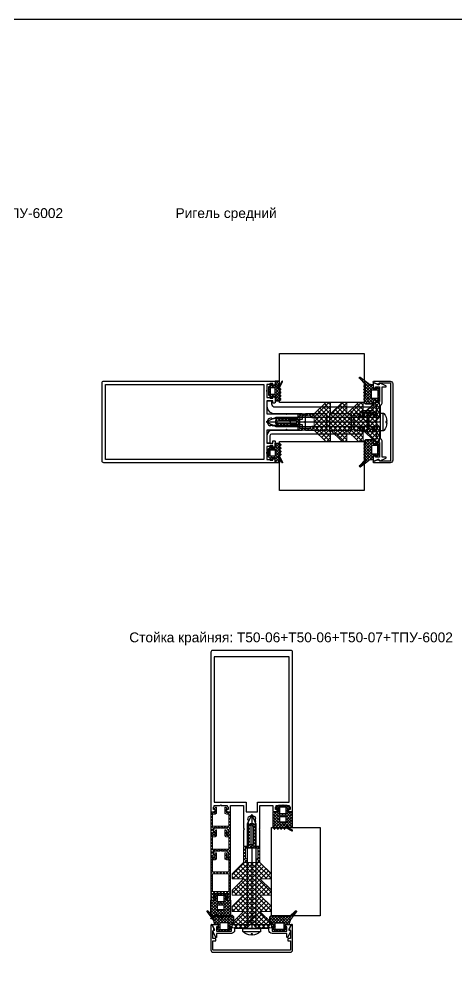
# Model space of a CAD drawing. Header units: millimetres. Extents: x 1744 to 18744, y -2272 to 2782.
# Drawn here: x 17609 to 17877, y 1986 to 2576 of the extents above; entities that cross this region are included whole.
import ezdxf

# ---------------------------------------------------------------- set-up
doc = ezdxf.new("R2010")
doc.units = ezdxf.units.MM
doc.layers.add('Steklopaket', color=5, linetype='Continuous')
doc.layers.add('подписи', color=7, linetype='Continuous')
doc.layers.add('Уплотнители', color=1, linetype='Continuous', lineweight=20)
doc.layers.add('Штриховка', color=1, linetype='Continuous', lineweight=5)
doc.styles.get("Standard").update_dxf_attribs({"font": 'arial.ttf'})

# ---------------------------------------------------------------- blocks, each defined once
blk = doc.blocks.new('КП45550')
at = {"color": 217, "true_color": 0x93278f}
blk.add_lwpolyline([(-5, 6.38, -0.198912), (-4.91, 6.59), (-4.5, 7), (-4.91, 7.41, -0.198912), (-5, 7.62), (-5, 19), (-13, 19), (-13, 15.5), (-12, 15.5, -0.414214), (-11.5, 15), (-11.5, 14.5, -0.414214), (-12, 14), (-14.43, 14, -0.116434), (-14.56, 14.03), (-15.33, 14.42, -0.284079), (-15.5, 14.69), (-15.5, 15.2, -0.414214), (-15.2, 15.5), (-14.5, 15.5), (-14.5, 17), (-14.91, 17.41, -0.198912), (-15, 17.62), (-15, 19), (-18.56, 19, -0.284079), (-18.83, 19.17), (-19, 19.5), (-19.17, 19.17, -0.284079), (-19.44, 19), (-23, 19), (-23, 17.62, -0.198912), (-23.09, 17.41), (-23.5, 17), (-23.5, 15.5), (-22.8, 15.5, -0.414214), (-22.5, 15.2), (-22.5, 14.69, -0.284079), (-22.67, 14.42), (-23.44, 14.03, -0.116434), (-23.57, 14), (-24.5, 14, -0.414214), (-25, 14.5), (-25, 119, -0.414214), (-24, 120), (24, 120, -0.414214), (25, 119), (25, 14.5, -0.414214), (24.5, 14), (23.57, 14, -0.116434), (23.44, 14.03), (22.67, 14.42, -0.284079), (22.5, 14.69), (22.5, 15.2, -0.414214), (22.8, 15.5), (23.5, 15.5), (23.5, 17), (23.09, 17.41, -0.198912), (23, 17.62), (23, 19), (19.44, 19, -0.284079), (19.17, 19.17), (19, 19.5), (18.83, 19.17, -0.284079), (18.56, 19), (15, 19), (15, 17.62, -0.198912), (14.91, 17.41), (14.5, 17), (14.5, 15.5), (15.2, 15.5, -0.414214), (15.5, 15.2), (15.5, 14.69, -0.284079), (15.33, 14.42), (14.56, 14.03, -0.116434), (14.43, 14), (12, 14, -0.414214), (11.5, 14.5), (11.5, 15, -0.414214), (12, 15.5), (13, 15.5), (13, 19), (5, 19), (5, 7.62, -0.198912), (4.91, 7.41), (4.5, 7), (4.91, 6.59, -0.198912), (5, 6.38), (5, 0.5, -0.414214), (4.5, 0), (3.12, 0, -0.198912), (2.91, 0.09), (2.09, 0.91, -0.198912), (2, 1.12), (2, 1.46, -0.284079), (2.17, 1.73), (2.5, 1.9), (2.17, 2.07, -0.284079), (2, 2.34), (2, 3.26, -0.284079), (2.17, 3.53), (2.5, 3.7), (2.17, 3.87, -0.284079), (2, 4.14), (2, 5.06, -0.284079), (2.17, 5.33), (2.5, 5.5), (2.17, 5.67, -0.284079), (2, 5.94), (2, 6.86, -0.284079), (2.17, 7.13), (2.5, 7.3), (2.17, 7.47, -0.284079), (2, 7.74), (2, 8.66, -0.284079), (2.17, 8.93), (2.5, 9.1), (2.17, 9.27, -0.284079), (2, 9.54), (2, 10.46, -0.284079), (2.17, 10.73), (2.5, 10.9), (2.17, 11.07, -0.284079), (2, 11.34), (2, 12.26, -0.284079), (2.17, 12.53), (2.5, 12.7), (2.17, 12.87, -0.284079), (2, 13.14), (2, 14.06, -0.284079), (2.17, 14.33), (2.5, 14.5), (2.17, 14.67, -0.284079), (2, 14.94), (2, 15.86, -0.284079), (2.17, 16.13), (2.5, 16.3), (2, 18), (0, 19), (-2, 18), (-2, 17.64, -0.284079), (-2.17, 17.37), (-2.5, 17.2), (-2.17, 17.03, -0.284079), (-2, 16.76), (-2, 15.84, -0.284079), (-2.17, 15.57), (-2.5, 15.4), (-2.17, 15.23, -0.284079), (-2, 14.96), (-2, 14.04, -0.284079), (-2.17, 13.77), (-2.5, 13.6), (-2.17, 13.43, -0.284079), (-2, 13.16), (-2, 12.24, -0.284079), (-2.17, 11.97), (-2.5, 11.8), (-2.17, 11.63, -0.284079), (-2, 11.36), (-2, 10.44, -0.284079), (-2.17, 10.17), (-2.5, 10), (-2.17, 9.83, -0.284079), (-2, 9.56), (-2, 8.64, -0.284079), (-2.17, 8.37), (-2.5, 8.2), (-2.17, 8.03, -0.284079), (-2, 7.76), (-2, 6.84, -0.284079), (-2.17, 6.57), (-2.5, 6.4), (-2.17, 6.23, -0.284079), (-2, 5.96), (-2, 5.04, -0.284079), (-2.17, 4.77), (-2.5, 4.6), (-2.17, 4.43, -0.284079), (-2, 4.16), (-2, 3.24, -0.284079), (-2.17, 2.97), (-2.5, 2.8), (-2.17, 2.63, -0.284079), (-2, 2.36), (-2, 1.12, -0.198912), (-2.09, 0.91), (-2.91, 0.09, -0.198912), (-3.12, 0), (-4.5, 0, -0.414214), (-5, 0.5)], format="xyb", close=True, dxfattribs=at)
blk.add_lwpolyline([(23, 21), (-23, 21), (-23, 118), (23, 118)], close=True, dxfattribs=at)
blk = doc.blocks.new('ТПУ-6001')
at = {"true_color": 0xafd9aa}
h = blk.add_hatch(dxfattribs=at)
h.set_pattern_fill('ANSI37', color=9, scale=10, angle=180, style=0)
h.set_pattern_definition([(225, (-3851.2058, 2316.4733), (0.88388348, -0.88388348), []), (315, (-3851.2058, 2316.4733), (0.88388348, 0.88388348), [])])
edge = h.paths.add_edge_path(flags=16)
edge.add_line((1.75, -1), (-1.75, -1))
edge.add_arc((-1.75, -1.25), 0.25, 90, 180)
edge.add_line((-2, -1.25), (-2, -3.75))
edge.add_arc((-1.75, -3.75), 0.25, 180, 270)
edge.add_line((-1.75, -4), (1.75, -4))
edge.add_arc((1.75, -3.75), 0.25, 270, 360)
edge.add_line((2, -3.75), (2, -1.25))
edge.add_arc((1.75, -1.25), 0.25, 0, 90)
edge = h.paths.add_edge_path()
edge.add_line((2.37, -5.66), (4.04, -6.57))
edge.add_arc((4.16, -6.35), 0.25, 241.51963, 270)
edge.add_line((4.16, -6.6), (5.75, -6.6))
edge.add_arc((5.75, -6.35), 0.25, 270, 360)
edge.add_line((6, -6.35), (6, -4.25))
edge.add_arc((5.75, -4.25), 0.25, 0, 90)
edge.add_line((5.75, -4), (3.25, -4))
edge.add_arc((3.25, -3.75), 0.25, 180, 270, ccw=False)
edge.add_line((3, -3.75), (3, -2.25))
edge.add_arc((3.25, -2.25), 0.25, 90, 180, ccw=False)
edge.add_line((3.25, -2), (3.9, -2))
edge.add_arc((3.9, -1.75), 0.25, 270, 405.06464)
edge.add_line((4.08, -1.57), (2.57, -0.07))
edge.add_arc((2.4, -0.25), 0.25, 45.06464, 90)
edge.add_line((2.4, 0), (-2.4, 0))
edge.add_arc((-2.4, -0.25), 0.25, 90, 134.93536)
edge.add_line((-2.57, -0.07), (-4.08, -1.57))
edge.add_arc((-3.9, -1.75), 0.25, 134.93536, 270)
edge.add_line((-3.9, -2), (-3.25, -2))
edge.add_arc((-3.25, -2.25), 0.25, 0, 90, ccw=False)
edge.add_line((-3, -2.25), (-3, -3.75))
edge.add_arc((-3.25, -3.75), 0.25, -90, 0, ccw=False)
edge.add_line((-3.25, -4), (-5.75, -4))
edge.add_arc((-5.75, -4.25), 0.25, 90, 180)
edge.add_line((-6, -4.25), (-6, -6.5))
edge.add_arc((-5.75, -6.5), 0.25, 180, 225)
edge.add_line((-5.93, -6.67), (-5.18, -7.42))
edge.add_arc((-5, -7.25), 0.25, 225, 315)
edge.add_line((-4.82, -7.42), (-4.18, -6.78))
edge.add_arc((-4, -6.95), 0.25, 45, 135, ccw=False)
edge.add_line((-3.82, -6.78), (-3.18, -7.42))
edge.add_arc((-3, -7.25), 0.25, 225, 315)
edge.add_line((-2.82, -7.42), (-2.18, -6.78))
edge.add_arc((-2, -6.95), 0.25, 45, 135, ccw=False)
edge.add_line((-1.82, -6.78), (-1.18, -7.42))
edge.add_arc((-1, -7.25), 0.25, 225, 315)
edge.add_line((-0.82, -7.42), (-0.18, -6.78))
edge.add_arc((0, -6.95), 0.25, 45, 135, ccw=False)
edge.add_line((0.18, -6.78), (0.82, -7.42))
edge.add_arc((1, -7.25), 0.25, 225, 315)
edge.add_line((1.18, -7.42), (1.87, -6.73))
edge.add_arc((2.04, -6.91), 0.25, 61.51963, 135, ccw=False)
edge.add_line((2.16, -6.69), (5.63, -8.57))
edge.add_arc((5.75, -8.35), 0.25, 241.51963, 421.51963)
edge.add_line((5.87, -8.13), (2.13, -6.1))
edge.add_arc((2.25, -5.88), 0.25, 61.51963, 241.51963, ccw=False)
at = {"color": 9, "true_color": 0xafd9aa}
for points in [[(2.37, -5.66), (4.04, -6.57, 0.124913), (4.16, -6.6), (5.75, -6.6, 0.414214), (6, -6.35), (6, -4.25, 0.414214), (5.75, -4), (3.25, -4, -0.414214), (3, -3.75), (3, -2.25, -0.414214), (3.25, -2), (3.9, -2, 0.668587), (4.08, -1.57), (2.57, -0.07, 0.198619), (2.4, 0), (-2.4, 0, 0.198619), (-2.57, -0.07), (-4.08, -1.57, 0.668587), (-3.9, -2), (-3.25, -2, -0.414214), (-3, -2.25), (-3, -3.75, -0.414214), (-3.25, -4), (-5.75, -4, 0.414214), (-6, -4.25), (-6, -6.5, 0.198912), (-5.93, -6.67), (-5.18, -7.42, 0.414214), (-4.82, -7.42), (-4.18, -6.78, -0.414214), (-3.82, -6.78), (-3.18, -7.42, 0.414214), (-2.82, -7.42), (-2.18, -6.78, -0.414214), (-1.82, -6.78), (-1.18, -7.42, 0.414214), (-0.82, -7.42), (-0.18, -6.78, -0.414214), (0.18, -6.78), (0.82, -7.42, 0.414214), (1.18, -7.42), (1.87, -6.73, -0.332076), (2.16, -6.69), (5.63, -8.57, 1), (5.87, -8.13), (2.13, -6.1, -1)], [(1.75, -1), (-1.75, -1, 0.414214), (-2, -1.25), (-2, -3.75, 0.414214), (-1.75, -4), (1.75, -4, 0.414214), (2, -3.75), (2, -1.25, 0.414214)]]:
    blk.add_lwpolyline(points, format="xyb", close=True, dxfattribs=at)
blk = doc.blocks.new('КПС 917')
blk.add_lwpolyline([(10.5, 1.08), (0.62, 1.08, 0.198912), (0.41, 0.99), (0, 0.58), (-0.41, 0.99, 0.198912), (-0.62, 1.08), (-10.5, 1.08, 0.414214), (-11.5, 2.08), (-21.5, 2.08), (-21.5, 4.28, 0.414214), (-21.8, 4.58), (-21.83, 4.58, 0.291473), (-22.1, 4.41), (-23.77, 0.83, 0.414214), (-23.63, 0.43), (-22.87, 0.08, -0.414214), (-22.73, -0.32), (-23.97, -2.99, 0.548619), (-23.7, -3.42), (-21.57, -3.42, 0.116434), (-21.44, -3.39), (-20.67, -3, 0.284079), (-20.5, -2.73), (-20.5, -2.22, 0.414214), (-20.8, -1.92), (-21.5, -1.92), (-21.5, 0.58), (-12.5, 0.58), (-12.5, -1.92), (-13.2, -1.92, 0.414214), (-13.5, -2.22), (-13.5, -2.73, 0.284079), (-13.33, -3), (-12.56, -3.39, 0.116434), (-12.43, -3.42), (-11, -3.42, 0.414214), (-10.5, -2.92), (-10.5, -1.42), (10.5, -1.42), (10.5, -2.92, 0.414214), (11, -3.42), (12.43, -3.42, 0.116434), (12.56, -3.39), (13.33, -3, 0.284079), (13.5, -2.73), (13.5, -2.22, 0.414214), (13.2, -1.92), (12.5, -1.92), (12.5, 0.58), (21.5, 0.58), (21.5, -1.92), (20.8, -1.92, 0.414214), (20.5, -2.22), (20.5, -2.73, 0.284079), (20.67, -3), (21.44, -3.39, 0.116434), (21.57, -3.42), (23.7, -3.42, 0.548619), (23.97, -2.99), (22.73, -0.32, -0.414214), (22.87, 0.08), (23.63, 0.43, 0.414214), (23.77, 0.83), (22.1, 4.41, 0.291473), (21.83, 4.58), (21.8, 4.58, 0.414214), (21.5, 4.28), (21.5, 2.08), (11.5, 2.08, 0.414214)], format="xyb", close=True)
blk = doc.blocks.new('ТПУ-007ММ')
at = {"true_color": 0xafd9aa}
h = blk.add_hatch(dxfattribs=at)
h.set_pattern_fill('ANSI37', color=9, scale=10, angle=180, style=0)
h.set_pattern_definition([(225, (-3851.0623, 2334.4012), (0.88388348, -0.88388348), []), (315, (-3851.0623, 2334.4012), (0.88388348, 0.88388348), [])])
edge = h.paths.add_edge_path(flags=16)
edge.add_line((2.1, -1), (-2.1, -1))
edge.add_arc((-2.1, -1.5), 0.5, 90, 180)
edge.add_line((-2.6, -1.5), (-2.6, -4.5))
edge.add_arc((-2.1, -4.5), 0.5, 180, 270)
edge.add_line((-2.1, -5), (2.1, -5))
edge.add_arc((2.1, -4.5), 0.5, 270, 360)
edge.add_line((2.6, -4.5), (2.6, -1.5))
edge.add_arc((2.1, -1.5), 0.5, 0, 90)
edge = h.paths.add_edge_path()
edge.add_arc((-3.85, -2.25), 0.25, 0, 90, ccw=False)
edge.add_line((-3.6, -2.25), (-3.6, -3.75))
edge.add_arc((-3.85, -3.75), 0.25, -90, 0, ccw=False)
edge.add_line((-3.85, -4), (-5.75, -4))
edge.add_arc((-5.75, -4.25), 0.25, 90, 180)
edge.add_line((-6, -4.25), (-6, -8.62))
edge.add_arc((-5.8, -8.62), 0.2, 180, 225)
edge.add_line((-5.94, -8.76), (-5.18, -9.53))
edge.add_arc((-5, -9.35), 0.25, 225, 315)
edge.add_line((-4.82, -9.53), (-4.18, -8.88))
edge.add_arc((-4, -9.06), 0.25, 45, 135, ccw=False)
edge.add_line((-3.82, -8.88), (-3.18, -9.53))
edge.add_arc((-3, -9.35), 0.25, 225, 315)
edge.add_line((-2.82, -9.53), (-2.18, -8.88))
edge.add_arc((-2, -9.06), 0.25, 45, 135, ccw=False)
edge.add_line((-1.82, -8.88), (-1.18, -9.53))
edge.add_arc((-1, -9.35), 0.25, 225, 315)
edge.add_line((-0.82, -9.53), (-0.18, -8.88))
edge.add_arc((0, -9.06), 0.25, 45, 135, ccw=False)
edge.add_line((0.18, -8.88), (0.82, -9.53))
edge.add_arc((1, -9.35), 0.25, 225, 315)
edge.add_line((1.18, -9.53), (1.82, -8.88))
edge.add_arc((2, -9.06), 0.25, 45, 135, ccw=False)
edge.add_line((2.18, -8.88), (2.82, -9.53))
edge.add_arc((3, -9.35), 0.25, 225, 315)
edge.add_line((3.18, -9.53), (3.82, -8.88))
edge.add_arc((4, -9.06), 0.25, 45, 135, ccw=False)
edge.add_line((4.18, -8.88), (4.82, -9.53))
edge.add_arc((5, -9.35), 0.25, 225, 315)
edge.add_line((5.18, -9.53), (5.82, -8.88))
edge.add_arc((6, -9.06), 0.25, 45, 135, ccw=False)
edge.add_line((6.18, -8.88), (9.82, -12.42))
edge.add_arc((10, -12.25), 0.25, 225, 315)
edge.add_line((10.18, -12.42), (10.39, -12.21))
edge.add_arc((10.21, -12.04), 0.25, 315, 380.22486)
edge.add_line((10.44, -11.95), (6.8, -7.06))
edge.add_arc((10, -4.67), 4, 180, 216.76049, ccw=False)
edge.add_line((6, -4.67), (6, -4.3))
edge.add_arc((5.7, -4.3), 0.3, 360, 450)
edge.add_line((5.7, -4), (3.85, -4))
edge.add_arc((3.85, -3.75), 0.25, 180, 270, ccw=False)
edge.add_line((3.6, -3.75), (3.6, -2.25))
edge.add_arc((3.85, -2.25), 0.25, 90, 180, ccw=False)
edge.add_line((3.85, -2), (4.1, -2))
edge.add_arc((4.1, -1.75), 0.25, 270, 405.06464)
edge.add_line((4.28, -1.57), (2.57, -0.07))
edge.add_arc((2.4, -0.25), 0.25, 45.06464, 90)
edge.add_line((2.4, 0), (-2.4, 0))
edge.add_arc((-2.4, -0.25), 0.25, 90, 134.93536)
edge.add_line((-2.57, -0.07), (-4.28, -1.57))
edge.add_arc((-4.1, -1.75), 0.25, 134.93536, 270)
edge.add_line((-4.1, -2), (-3.85, -2))
at = {"color": 9, "true_color": 0xafd9aa}
for points in [[(-3.85, -2, -0.414214), (-3.6, -2.25), (-3.6, -3.75, -0.414214), (-3.85, -4), (-5.75, -4, 0.414214), (-6, -4.25), (-6, -8.62, 0.198912), (-5.94, -8.76), (-5.18, -9.53, 0.414214), (-4.82, -9.53), (-4.18, -8.88, -0.414214), (-3.82, -8.88), (-3.18, -9.53, 0.414214), (-2.82, -9.53), (-2.18, -8.88, -0.414214), (-1.82, -8.88), (-1.18, -9.53, 0.414214), (-0.82, -9.53), (-0.18, -8.88, -0.414214), (0.18, -8.88), (0.82, -9.53, 0.414214), (1.18, -9.53), (1.82, -8.88, -0.414214), (2.18, -8.88), (2.82, -9.53, 0.414214), (3.18, -9.53), (3.82, -8.88, -0.414214), (4.18, -8.88), (4.82, -9.53, 0.414214), (5.18, -9.53), (5.82, -8.88, -0.414214), (6.18, -8.88), (9.82, -12.42, 0.414214), (10.18, -12.42), (10.39, -12.21, 0.292538), (10.44, -11.95), (6.8, -7.06, -0.161788), (6, -4.67), (6, -4.3, 0.414214), (5.7, -4), (3.85, -4, -0.414214), (3.6, -3.75), (3.6, -2.25, -0.414214), (3.85, -2), (4.1, -2, 0.668587), (4.28, -1.57), (2.57, -0.07, 0.198619), (2.4, 0), (-2.4, 0, 0.198619), (-2.57, -0.07), (-4.28, -1.57, 0.668587), (-4.1, -2)], [(2.1, -1), (-2.1, -1, 0.414214), (-2.6, -1.5), (-2.6, -4.5, 0.414214), (-2.1, -5), (2.1, -5, 0.414214), (2.6, -4.5), (2.6, -1.5, 0.414214)]]:
    blk.add_lwpolyline(points, format="xyb", close=True, dxfattribs=at)
blk = doc.blocks.new('КП45309')
at = {"color": 0}
blk.add_lwpolyline([(-23.5, 2.52), (23.5, 2.52, -0.414214), (25, 1.02), (25, -9.08, -0.802585), (24.24, -9.24), (23.17, -6.95, -0.401559), (23.48, -6.03, 0.279739), (23.8, -5.5), (23.8, 1.32), (-23.8, 1.32), (-23.8, -5.5, 0.279739), (-23.48, -6.03, -0.401559), (-23.17, -6.95), (-24.24, -9.24, -0.802585), (-25, -9.08), (-25, 1.02, -0.414214)], format="xyb", close=True, dxfattribs=at)
blk = doc.blocks.new('ВС 5.5х70 А2 DIN7981')
for p, q in [((0, 0), (0, -70)), ((-5.4, -71.69), (5.4, -71.69))]:
    blk.add_line(p, q)
for points in [[(2.75, -70), (2.75, -5.9), (0, 0), (-2.75, -5.9), (-2.75, -70)], [(-2.75, -66.67), (2.75, -61.17), (2.75, -58.88), (-2.75, -64.38)]]:
    blk.add_lwpolyline(points, close=True)
blk.add_lwpolyline([(-0.39, -73.94, -0.161849), (-5.22, -72.08, -0.223888), (-5.4, -71.69), (-5.4, -70), (5.4, -70), (5.4, -71.69, -0.223888), (5.22, -72.08, -0.161849), (0.39, -73.94), (0.39, -73.24), (-0.39, -73.24)], format="xyb", close=True)
blk = doc.blocks.new('Т50-10')
at = {"layer": 'Штриховка', "lineweight": 5, "true_color": 0x5e67af}
h = blk.add_hatch(dxfattribs=at)
h.set_pattern_fill('NET', color=165, scale=16, angle=-45, style=0)
h.set_pattern_definition([(315, (4299.9565, 8121.2784), (1.41421356, 1.41421356), []), (45, (4299.9565, 8121.2784), (-1.41421356, 1.41421356), [])])
h.paths.add_polyline_path([(-40, -3), (-40, -12), (-37, -12), (-30, -5), (-30, -12), (-27, -12), (-20, -5), (-20, -12), (-17, -12), (-10, -5), (-10, -12), (-7, -12), (0, -5), (0, 5), (-7, 12), (-10, 12), (-10, 5), (-17, 12), (-20, 12), (-20, 5), (-27, 12), (-30, 12), (-30, 5), (-37, 12), (-40, 12), (-40, 3), (-37, 0)])
at = {"layer": 'Уплотнители', "color": 165, "true_color": 0x5e67af}
blk.add_line((-37, 0), (-1.5, 0), dxfattribs=at)
blk.add_lwpolyline([(-40, -3), (-40, -12), (-37, -12), (-30, -5), (-30, -12), (-27, -12), (-20, -5), (-20, -12), (-17, -12), (-10, -5), (-10, -12), (-7, -12), (0, -5), (0, 5), (-7, 12), (-10, 12), (-10, 5), (-17, 12), (-20, 12), (-20, 5), (-27, 12), (-30, 12), (-30, 5), (-37, 12), (-40, 12), (-40, 3), (-37, 0)], close=True, dxfattribs=at)
blk = doc.blocks.new('КПС 1126')
at = {"color": 0}
for points in [[(-42.48, -3.67, -0.284079), (-42.21, -3.5), (-41.7, -3.5, -0.414214), (-41.4, -3.8), (-41.4, -5.2), (-37.9, -5.2), (-37.9, -0.62, -0.198912), (-37.81, -0.41), (-37.4, 0), (-37.81, 0.41, -0.198912), (-37.9, 0.62), (-37.9, 5.2), (-41.4, 5.2), (-41.4, 3.8, -0.414214), (-41.7, 3.5), (-42.21, 3.5, -0.284079), (-42.48, 3.67), (-42.87, 4.44, -0.116434), (-42.9, 4.57), (-42.9, 7), (-48.9, 7, -0.414214), (-49.4, 7.5), (-49.4, 8.5, -0.414214), (-48.9, 9), (10.6, 9, 0.414214), (12.6, 11), (12.6, 12.3, -0.414214), (13.1, 12.8), (15.1, 12.8, -0.414214), (15.6, 12.3), (15.6, 9.7, -0.414214), (11.1, 5.2), (-5.9, 5.2), (-5.9, 1.6), (0, 1.6, -1), (0, -1.6), (-5.9, -1.6), (-5.9, -5.2), (12.6, -5.2, -0.414213), (15.6, -8.2), (15.6, -12.3, -0.414214), (15.1, -12.8), (14.1, -12.8, -0.414213), (13.6, -12.3), (13.6, -8.2, 0.414213), (12.6, -7.2), (-42.4, -7.2, -0.414214), (-42.9, -6.7), (-42.9, -4.57, -0.116434), (-42.87, -4.44)], [(-22.9, -5.2), (-22.9, -0.62, -0.198912), (-22.81, -0.41), (-22.4, 0), (-22.81, 0.41, -0.198912), (-22.9, 0.62), (-22.9, 5.2), (-35.9, 5.2), (-35.9, -5.2)], [(-7.81, 0.41, -0.198912), (-7.9, 0.62), (-7.9, 5.2), (-20.9, 5.2), (-20.9, -5.2), (-7.9, -5.2), (-7.9, -0.62, -0.198912), (-7.81, -0.41), (-7.4, 0)]]:
    blk.add_lwpolyline(points, format="xyb", close=True, dxfattribs=at)
blk = doc.blocks.new('Т50-04')
at = {"layer": 'Штриховка', "lineweight": 5}
h = blk.add_hatch(dxfattribs=at)
h.set_pattern_fill('ANSI37', color=256, scale=0.4, angle=90, style=0)
h.set_pattern_definition([(135, (70.9065, -539.6547), (-0.8980256, -0.8980256), []), (225, (70.9065, -539.6547), (0.8980256, -0.8980256), [])])
edge = h.paths.add_edge_path()
edge.add_line((0.7, 0), (1.11, 0.41))
edge.add_arc((0.9, 0.62), 0.3, 315, 360)
edge.add_line((1.2, 0.62), (1.2, 4))
edge.add_line((1.2, 4), (1.58, 4))
edge.add_arc((1.58, 4.3), 0.3, 270, 315)
edge.add_line((1.79, 4.09), (2.2, 4.5))
edge.add_line((2.2, 4.5), (3.7, 4.5))
edge.add_line((3.7, 4.5), (3.7, 3.8))
edge.add_arc((4, 3.8), 0.3, 180, 270)
edge.add_line((4, 3.5), (4.51, 3.5))
edge.add_arc((4.51, 3.8), 0.3, 270, 333.43495)
edge.add_line((4.78, 3.67), (5.17, 4.44))
edge.add_arc((4.9, 4.57), 0.3, 333.43495, 360)
edge.add_line((5.2, 4.57), (5.2, 5.5))
edge.add_arc((4.7, 5.5), 0.5, 360, 450)
edge.add_line((4.7, 6), (-2.5, 6))
edge.add_arc((-2.5, 5.7), 0.3, 90, 180)
edge.add_line((-2.8, 5.7), (-2.8, 5.1))
edge.add_arc((-2.5, 5.1), 0.3, 180, 270)
edge.add_line((-2.5, 4.8), (-2.5, 3.5))
edge.add_line((-2.5, 3.5), (-4.4, 3.5))
edge.add_line((-4.4, 3.5), (-4.61, 3.71))
edge.add_arc((-4.82, 3.5), 0.3, 405, 495)
edge.add_line((-5.04, 3.71), (-5.71, 3.04))
edge.add_arc((-5.48, 2.82), 0.317, 135, 270)
edge.add_line((-5.48, 2.5), (-2.5, 2.5))
edge.add_arc((-2.5, 3.5), 1, 270, 360)
edge.add_line((-1.5, 3.5), (-1.5, 5))
edge.add_line((-1.5, 5), (0, 5))
edge.add_line((0, 5), (0, -5))
edge.add_line((0, -5), (-1.5, -5))
edge.add_line((-1.5, -5), (-1.5, -3.5))
edge.add_arc((-2.5, -3.5), 1, 360, 450)
edge.add_line((-2.5, -2.5), (-5.48, -2.5))
edge.add_arc((-5.48, -2.82), 0.317, 90, 225)
edge.add_line((-5.71, -3.04), (-5.04, -3.71))
edge.add_arc((-4.82, -3.5), 0.3, 225, 315)
edge.add_line((-4.61, -3.71), (-4.4, -3.5))
edge.add_line((-4.4, -3.5), (-2.5, -3.5))
edge.add_line((-2.5, -3.5), (-2.5, -4.8))
edge.add_arc((-2.5, -5.1), 0.3, 90, 180)
edge.add_line((-2.8, -5.1), (-2.8, -5.7))
edge.add_arc((-2.5, -5.7), 0.3, 180, 270)
edge.add_line((-2.5, -6), (4.7, -6))
edge.add_arc((4.7, -5.5), 0.5, 270, 360)
edge.add_line((5.2, -5.5), (5.2, -4.57))
edge.add_arc((4.9, -4.57), 0.3, 360, 386.56505)
edge.add_line((5.17, -4.44), (4.78, -3.67))
edge.add_arc((4.51, -3.8), 0.3, 386.56505, 450)
edge.add_line((4.51, -3.5), (4, -3.5))
edge.add_arc((4, -3.8), 0.3, 450, 540)
edge.add_line((3.7, -3.8), (3.7, -4.5))
edge.add_line((3.7, -4.5), (2.2, -4.5))
edge.add_line((2.2, -4.5), (1.79, -4.09))
edge.add_arc((1.58, -4.3), 0.3, 405, 450)
edge.add_line((1.58, -4), (1.2, -4))
edge.add_line((1.2, -4), (1.2, -0.62))
edge.add_arc((0.9, -0.62), 0.3, 360, 405)
edge.add_line((1.11, -0.41), (0.7, 0))
at = {"layer": 'Уплотнители'}
blk.add_lwpolyline([(0.7, 0), (1.11, 0.41, 0.198912), (1.2, 0.62), (1.2, 4), (1.58, 4, 0.198912), (1.79, 4.09), (2.2, 4.5), (3.7, 4.5), (3.7, 3.8, 0.414214), (4, 3.5), (4.51, 3.5, 0.284079), (4.78, 3.67), (5.17, 4.44, 0.116434), (5.2, 4.57), (5.2, 5.5, 0.414214), (4.7, 6), (-2.5, 6, 0.414214), (-2.8, 5.7), (-2.8, 5.1, 0.414214), (-2.5, 4.8), (-2.5, 3.5), (-4.4, 3.5), (-4.61, 3.71, 0.414214), (-5.04, 3.71), (-5.71, 3.04, 0.668179), (-5.48, 2.5), (-2.5, 2.5, 0.414214), (-1.5, 3.5), (-1.5, 5), (0, 5), (0, -5), (-1.5, -5), (-1.5, -3.5, 0.414214), (-2.5, -2.5), (-5.48, -2.5, 0.668179), (-5.71, -3.04), (-5.04, -3.71, 0.414214), (-4.61, -3.71), (-4.4, -3.5), (-2.5, -3.5), (-2.5, -4.8, 0.414214), (-2.8, -5.1), (-2.8, -5.7, 0.414214), (-2.5, -6), (4.7, -6, 0.414214), (5.2, -5.5), (5.2, -4.57, 0.116434), (5.17, -4.44), (4.78, -3.67, 0.284079), (4.51, -3.5), (4, -3.5, 0.414214), (3.7, -3.8), (3.7, -4.5), (2.2, -4.5), (1.79, -4.09, 0.198912), (1.58, -4), (1.2, -4), (1.2, -0.62, 0.198912), (1.11, -0.41), (0.7, 0)], format="xyb", dxfattribs=at)
blk = doc.blocks.new('КП45548')
at = {"color": 146, "true_color": 0x105689}
blk.add_lwpolyline([(-25, 21.5, 0.414214), (-24.5, 21), (-23.57, 21, 0.116434), (-23.44, 21.03), (-22.67, 21.42, 0.284079), (-22.5, 21.69), (-22.5, 22.2, 0.414214), (-22.8, 22.5), (-23.5, 22.5), (-23.5, 24), (-23.09, 24.41, 0.198912), (-23, 24.62), (-23, 25), (-19.44, 25, 0.284079), (-19.17, 25.17), (-19, 25.5), (-18.83, 25.17, 0.284079), (-18.56, 25), (-15, 25), (-15, 24.62, 0.198912), (-14.91, 24.41), (-14.5, 24), (-14.5, 22.5), (-15.2, 22.5, 0.414214), (-15.5, 22.2), (-15.5, 21.69, 0.284079), (-15.33, 21.42), (-14.56, 21.03, 0.116434), (-14.43, 21), (-13.5, 21, 0.414214), (-13, 21.5), (-13, 25), (-5, 25), (-5, 11.12, 0.198912), (-4.91, 10.91), (-4.5, 10.5), (-4.91, 10.09, 0.198912), (-5, 9.88), (-5, 0.5, 0.414214), (-4.5, 0), (-3.12, 0, 0.198912), (-2.91, 0.09), (-2.09, 0.91, 0.198912), (-2, 1.12), (-2, 1.46, 0.284079), (-2.17, 1.73), (-2.5, 1.9), (-2.17, 2.07, 0.284079), (-2, 2.34), (-2, 3.26, 0.284079), (-2.17, 3.53), (-2.5, 3.7), (-2.17, 3.87, 0.284079), (-2, 4.14), (-2, 5.06, 0.284079), (-2.17, 5.33), (-2.5, 5.5), (-2.17, 5.67, 0.284079), (-2, 5.94), (-2, 6.86, 0.284079), (-2.17, 7.13), (-2.5, 7.3), (-2.17, 7.47, 0.284079), (-2, 7.74), (-2, 8.66, 0.284079), (-2.17, 8.93), (-2.5, 9.1), (-2.17, 9.27, 0.284079), (-2, 9.54), (-2, 10.46, 0.284079), (-2.17, 10.73), (-2.5, 10.9), (-2.17, 11.07, 0.284079), (-2, 11.34), (-2, 12.26, 0.284079), (-2.17, 12.53), (-2.5, 12.7), (-2.17, 12.87, 0.284079), (-2, 13.14), (-2, 14.06, 0.284079), (-2.17, 14.33), (-2.5, 14.5), (-2.17, 14.67, 0.284079), (-2, 14.94), (-2, 15.86, 0.284079), (-2.17, 16.13), (-2.5, 16.3), (-2, 18), (0, 19), (2, 18), (2, 17.64, 0.284079), (2.17, 17.37), (2.5, 17.2), (2.17, 17.03, 0.284079), (2, 16.76), (2, 15.84, 0.284079), (2.17, 15.57), (2.5, 15.4), (2.17, 15.23, 0.284079), (2, 14.96), (2, 14.04, 0.284079), (2.17, 13.77), (2.5, 13.6), (2.17, 13.43, 0.284079), (2, 13.16), (2, 12.24, 0.284079), (2.17, 11.97), (2.5, 11.8), (2.17, 11.63, 0.284079), (2, 11.36), (2, 10.44, 0.284079), (2.17, 10.17), (2.5, 10), (2.17, 9.83, 0.284079), (2, 9.56), (2, 8.64, 0.284079), (2.17, 8.37), (2.5, 8.2), (2.17, 8.03, 0.284079), (2, 7.76), (2, 6.84, 0.284079), (2.17, 6.57), (2.5, 6.4), (2.17, 6.23, 0.284079), (2, 5.96), (2, 5.04, 0.284079), (2.17, 4.77), (2.5, 4.6), (2.17, 4.43, 0.284079), (2, 4.16), (2, 3.24, 0.284079), (2.17, 2.97), (2.5, 2.8), (2.17, 2.63, 0.284079), (2, 2.36), (2, 1.12, 0.198912), (2.09, 0.91), (2.91, 0.09, 0.198912), (3.12, 0), (4.5, 0, 0.414214), (5, 0.5), (5, 9.88, 0.198912), (4.91, 10.09), (4.5, 10.5), (4.91, 10.91, 0.198912), (5, 11.12), (5, 25), (13, 25), (13, 21.5, 0.414214), (13.5, 21), (14.43, 21, 0.116434), (14.56, 21.03), (15.33, 21.42, 0.284079), (15.5, 21.69), (15.5, 22.2, 0.414214), (15.2, 22.5), (14.5, 22.5), (14.5, 24), (14.91, 24.41, 0.198912), (15, 24.62), (15, 25), (18.56, 25, 0.284079), (18.83, 25.17), (19, 25.5), (19.17, 25.17, 0.284079), (19.44, 25), (23, 25), (23, 24.62, 0.198912), (23.09, 24.41), (23.5, 24), (23.5, 22.5), (22.8, 22.5, 0.414214), (22.5, 22.2), (22.5, 21.69, 0.284079), (22.67, 21.42), (23.44, 21.03, 0.116434), (23.57, 21), (24.5, 21, 0.414214), (25, 21.5), (25, 119, 0.414214), (24, 120), (-24, 120, 0.414214), (-25, 119)], format="xyb", close=True, dxfattribs=at)
blk.add_lwpolyline([(-3.5, 27), (-3.5, 21), (3.5, 21), (3.5, 27), (23, 27), (23, 116), (-23, 116), (-23, 27)], close=True, dxfattribs=at)
blk = doc.blocks.new('ТПУ-6002')
at = {"true_color": 0xafd9aa}
h = blk.add_hatch(dxfattribs=at)
h.set_pattern_fill('ANSI37', color=9, scale=10, angle=180, style=0)
h.set_pattern_definition([(225, (359.6389, 110.4286), (0.8838835, -0.8838835), []), (315, (359.6389, 110.4286), (0.8838835, 0.8838835), [])])
edge = h.paths.add_edge_path(flags=16)
edge.add_line((1.75, -1), (-1.75, -1))
edge.add_arc((-1.75, -1.25), 0.25, 90, 180)
edge.add_line((-2, -1.25), (-2, -4.75))
edge.add_arc((-1.75, -4.75), 0.25, 180, 270)
edge.add_line((-1.75, -5), (1.75, -5))
edge.add_arc((1.75, -4.75), 0.25, 270, 360)
edge.add_line((2, -4.75), (2, -1.25))
edge.add_arc((1.75, -1.25), 0.25, 0, 90)
edge = h.paths.add_edge_path()
edge.add_line((2.37, -12.66), (4.04, -13.57))
edge.add_arc((4.16, -13.35), 0.25, 241.51963, 270)
edge.add_line((4.16, -13.6), (5.75, -13.6))
edge.add_arc((5.75, -13.35), 0.25, 270, 360)
edge.add_line((6, -13.35), (6, -4.25))
edge.add_arc((5.75, -4.25), 0.25, 0, 90)
edge.add_line((5.75, -4), (3.25, -4))
edge.add_arc((3.25, -3.75), 0.25, 180, 270, ccw=False)
edge.add_line((3, -3.75), (3, -2.25))
edge.add_arc((3.25, -2.25), 0.25, 90, 180, ccw=False)
edge.add_line((3.25, -2), (3.9, -2))
edge.add_arc((3.9, -1.75), 0.25, 270, 405.06464)
edge.add_line((4.08, -1.57), (2.57, -0.07))
edge.add_arc((2.4, -0.25), 0.25, 45.06464, 90)
edge.add_line((2.4, 0), (-2.4, 0))
edge.add_arc((-2.4, -0.25), 0.25, 90, 134.93536)
edge.add_line((-2.57, -0.07), (-4.08, -1.57))
edge.add_arc((-3.9, -1.75), 0.25, 134.93536, 270)
edge.add_line((-3.9, -2), (-3.25, -2))
edge.add_arc((-3.25, -2.25), 0.25, 0, 90, ccw=False)
edge.add_line((-3, -2.25), (-3, -3.75))
edge.add_arc((-3.25, -3.75), 0.25, -90, 0, ccw=False)
edge.add_line((-3.25, -4), (-5.75, -4))
edge.add_arc((-5.75, -4.25), 0.25, 90, 180)
edge.add_line((-6, -4.25), (-6, -13.5))
edge.add_arc((-5.75, -13.5), 0.25, 180, 225)
edge.add_line((-5.93, -13.67), (-5.18, -14.42))
edge.add_arc((-5, -14.25), 0.25, 225, 315)
edge.add_line((-4.82, -14.42), (-4.18, -13.78))
edge.add_arc((-4, -13.95), 0.25, 45, 135, ccw=False)
edge.add_line((-3.82, -13.78), (-3.18, -14.42))
edge.add_arc((-3, -14.25), 0.25, 225, 315)
edge.add_line((-2.82, -14.42), (-2.18, -13.78))
edge.add_arc((-2, -13.95), 0.25, 45, 135, ccw=False)
edge.add_line((-1.82, -13.78), (-1.18, -14.42))
edge.add_arc((-1, -14.25), 0.25, 225, 315)
edge.add_line((-0.82, -14.42), (-0.18, -13.78))
edge.add_arc((0, -13.95), 0.25, 45, 135, ccw=False)
edge.add_line((0.18, -13.78), (0.82, -14.42))
edge.add_arc((1, -14.25), 0.25, 225, 315)
edge.add_line((1.18, -14.42), (1.87, -13.73))
edge.add_arc((2.04, -13.91), 0.25, 61.51963, 135, ccw=False)
edge.add_line((2.16, -13.69), (5.63, -15.57))
edge.add_arc((5.75, -15.35), 0.25, 241.51963, 421.51963)
edge.add_line((5.87, -15.13), (2.13, -13.1))
edge.add_arc((2.25, -12.88), 0.25, 61.51963, 241.51963, ccw=False)
edge = h.paths.add_edge_path(flags=16)
edge.add_line((1.75, -7), (-1.75, -7))
edge.add_arc((-1.75, -7.25), 0.25, 90, 180)
edge.add_line((-2, -7.25), (-2, -9.75))
edge.add_arc((-1.75, -9.75), 0.25, 180, 270)
edge.add_line((-1.75, -10), (1.75, -10))
edge.add_arc((1.75, -9.75), 0.25, 270, 360)
edge.add_line((2, -9.75), (2, -7.25))
edge.add_arc((1.75, -7.25), 0.25, 0, 90)
at = {"color": 9, "true_color": 0xafd9aa}
for points in [[(2.37, -12.66), (4.04, -13.57, 0.124913), (4.16, -13.6), (5.75, -13.6, 0.414214), (6, -13.35), (6, -4.25, 0.414214), (5.75, -4), (3.25, -4, -0.414214), (3, -3.75), (3, -2.25, -0.414214), (3.25, -2), (3.9, -2, 0.668587), (4.08, -1.57), (2.57, -0.07, 0.198619), (2.4, 0), (-2.4, 0, 0.198619), (-2.57, -0.07), (-4.08, -1.57, 0.668587), (-3.9, -2), (-3.25, -2, -0.414214), (-3, -2.25), (-3, -3.75, -0.414214), (-3.25, -4), (-5.75, -4, 0.414214), (-6, -4.25), (-6, -13.5, 0.198912), (-5.93, -13.67), (-5.18, -14.42, 0.414214), (-4.82, -14.42), (-4.18, -13.78, -0.414214), (-3.82, -13.78), (-3.18, -14.42, 0.414214), (-2.82, -14.42), (-2.18, -13.78, -0.414214), (-1.82, -13.78), (-1.18, -14.42, 0.414214), (-0.82, -14.42), (-0.18, -13.78, -0.414214), (0.18, -13.78), (0.82, -14.42, 0.414214), (1.18, -14.42), (1.87, -13.73, -0.332076), (2.16, -13.69), (5.63, -15.57, 1), (5.87, -15.13), (2.13, -13.1, -1)], [(1.75, -1), (-1.75, -1, 0.414214), (-2, -1.25), (-2, -4.75, 0.414214), (-1.75, -5), (1.75, -5, 0.414214), (2, -4.75), (2, -1.25, 0.414214)], [(1.75, -7), (-1.75, -7, 0.414214), (-2, -7.25), (-2, -9.75, 0.414214), (-1.75, -10), (1.75, -10, 0.414214), (2, -9.75), (2, -7.25, 0.414214)]]:
    blk.add_lwpolyline(points, format="xyb", close=True, dxfattribs=at)
blk = doc.blocks.new('КП45313-2')
blk.add_lwpolyline([(-12.43, -2.6, -0.116434), (-12.56, -2.57), (-13.33, -2.18, -0.284079), (-13.5, -1.92), (-13.5, -1.4, -0.414214), (-13.2, -1.1), (-12.5, -1.1), (-12.5, 1.4), (-21.5, 1.4), (-21.5, -1.1), (-20.8, -1.1, -0.414214), (-20.5, -1.4), (-20.5, -1.92, -0.284079), (-20.67, -2.18), (-21.44, -2.57, -0.116434), (-21.57, -2.6), (-23.7, -2.6, -0.548619), (-23.97, -2.17), (-22.73, 0.5, 0.414214), (-22.87, 0.89), (-23.63, 1.25, -0.414214), (-23.77, 1.64), (-22.1, 5.23, -0.291473), (-21.83, 5.4), (-21.8, 5.4, -0.414214), (-21.5, 5.1), (-21.5, 2.9), (-12.5, 2.9, -0.414214), (-10.5, 0.9), (-10.5, -0.1), (-0.44, -0.1, -0.284079), (-0.17, -0.27), (0, -0.6), (0.17, -0.27, -0.284079), (0.44, -0.1), (10.5, -0.1), (10.5, 0.9, -0.414214), (12.5, 2.9), (21.5, 2.9), (21.5, 5.1, -0.414214), (21.8, 5.4), (21.83, 5.4, -0.291473), (22.1, 5.23), (23.77, 1.64, -0.414214), (23.63, 1.25), (22.87, 0.89, 0.414214), (22.73, 0.5), (23.97, -2.17, -0.548619), (23.7, -2.6), (21.57, -2.6, -0.116434), (21.44, -2.57), (20.67, -2.18, -0.284079), (20.5, -1.92), (20.5, -1.4, -0.414214), (20.8, -1.1), (21.5, -1.1), (21.5, 1.4), (12.5, 1.4), (12.5, -1.1), (13.2, -1.1, -0.414214), (13.5, -1.4), (13.5, -1.92, -0.284079), (13.33, -2.18), (12.56, -2.57, -0.116434), (12.43, -2.6)], format="xyb", close=True)
blk = doc.blocks.new('КП45310')
at = {"color": 0}
blk.add_lwpolyline([(23.8, -4.26), (23.8, -8.78, -0.279739), (23.48, -9.31, 0.401559), (23.17, -10.23), (24.24, -12.52, 0.802585), (25, -12.36), (25, 2.74, 0.414214), (23.5, 4.24), (-23.5, 4.24, 0.414214), (-25, 2.74), (-25, -12.36, 0.802585), (-24.24, -12.52), (-23.17, -10.23, 0.401559), (-23.48, -9.31, -0.279739), (-23.8, -8.78), (-23.8, -4.26), (-22.3, -4.26, 0.414214), (-22, -3.96), (-22, -3.06, 0.414214), (-22.3, -2.76), (-23.8, -2.76), (-23.8, 2.74, -0.414214), (-23.5, 3.04), (23.5, 3.04, -0.414214), (23.8, 2.74), (23.8, -2.76), (22.3, -2.76, 0.414214), (22, -3.06), (22, -3.96, 0.414214), (22.3, -4.26)], format="xyb", close=True, dxfattribs=at)
blk = doc.blocks.new('Т50-03')
at = {"layer": 'Штриховка', "lineweight": 5}
h = blk.add_hatch(dxfattribs=at)
h.set_pattern_fill('ANSI37', color=256, scale=11.2, angle=90, style=0)
h.set_pattern_definition([(135, (-7152.173, 3902.1519), (-0.9899495, -0.9899495), []), (225, (-7152.173, 3902.1519), (0.9899495, -0.9899495), [])])
edge = h.paths.add_edge_path()
edge.add_arc((-20.75, -3.75), 1.25, 9.2818, 180)
edge.add_line((-22, -3.75), (-22, -4.7))
edge.add_arc((-21.7, -4.7), 0.3, 180, 270)
edge.add_line((-21.7, -5), (-12.3, -5))
edge.add_arc((-12.3, -4.7), 0.3, 270, 360)
edge.add_line((-12, -4.7), (-12, -2.3))
edge.add_arc((-11.7, -2.3), 0.3, 90, 180, ccw=False)
edge.add_line((-11.7, -2), (-5.2, -2))
edge.add_arc((-5, -2), 0.2, 180, 360)
edge.add_line((-4.8, -2), (0, -2))
edge.add_arc((0, 0), 2, 270, 450)
edge.add_line((0, 2), (-4.8, 2))
edge.add_arc((-5, 2), 0.2, 0, 180)
edge.add_line((-5.2, 2), (-11.7, 2))
edge.add_arc((-11.7, 2.3), 0.3, 180, 270, ccw=False)
edge.add_line((-12, 2.3), (-12, 4.7))
edge.add_arc((-12.3, 4.7), 0.3, 0, 90)
edge.add_line((-12.3, 5), (-21.7, 5))
edge.add_arc((-21.7, 4.7), 0.3, 90, 180)
edge.add_line((-22, 4.7), (-22, 3.75))
edge.add_arc((-20.75, 3.75), 1.25, 180, 350.7182)
edge.add_arc((-19.22, 3.5), 0.3, 90, 170.7182, ccw=False)
edge.add_line((-19.22, 3.8), (-13.2, 3.8))
edge.add_line((-13.2, 3.8), (-13.2, 0.82))
edge.add_arc((-12.9, 0.82), 0.3, 180, 225)
edge.add_line((-13.11, 0.61), (-12.5, 0))
edge.add_line((-12.5, 0), (-13.11, -0.61))
edge.add_arc((-12.9, -0.82), 0.3, 135, 180)
edge.add_line((-13.2, -0.82), (-13.2, -3.8))
edge.add_line((-13.2, -3.8), (-19.22, -3.8))
edge.add_arc((-19.22, -3.5), 0.3, 189.2818, 270, ccw=False)
edge = h.paths.add_edge_path(flags=16)
edge.add_line((-11, 1), (0, 1))
edge.add_arc((0, 0), 1, -90, 90, ccw=False)
edge.add_line((0, -1), (-11, -1))
edge.add_line((-11, -1), (-11, 1))
at = {"layer": 'Уплотнители'}
for points in [[(-19.52, -3.55, 0.922113), (-22, -3.75), (-22, -4.7, 0.414214), (-21.7, -5), (-12.3, -5, 0.414214), (-12, -4.7), (-12, -2.3, -0.414214), (-11.7, -2), (-5.2, -2, 1), (-4.8, -2), (0, -2, 1), (0, 2), (-4.8, 2, 1), (-5.2, 2), (-11.7, 2, -0.414214), (-12, 2.3), (-12, 4.7, 0.414214), (-12.3, 5), (-21.7, 5, 0.414214), (-22, 4.7), (-22, 3.75, 0.922113), (-19.52, 3.55, -0.367523), (-19.22, 3.8), (-13.2, 3.8), (-13.2, 0.82, 0.198912), (-13.11, 0.61), (-12.5, 0), (-13.11, -0.61, 0.198912), (-13.2, -0.82), (-13.2, -3.8), (-19.22, -3.8, -0.367523)], [(-11, 1), (0, 1, -1), (0, -1), (-11, -1)]]:
    blk.add_lwpolyline(points, format="xyb", close=True, dxfattribs=at)
blk = doc.blocks.new('Т50-07')
at = {"layer": 'Штриховка', "lineweight": 5}
h = blk.add_hatch(dxfattribs=at)
h.set_pattern_fill('ANSI37', color=256, scale=11.2, angle=90, style=0)
h.set_pattern_definition([(135, (-11406.9071, 3792.9893), (-0.9899495, -0.9899495), []), (225, (-11406.9071, 3792.9893), (0.9899495, -0.9899495), [])])
h.paths.add_polyline_path([(1.2, 5), (1.2, -5), (12, -5), (12, 5)], flags=16)
edge = h.paths.add_edge_path()
edge.add_line((0, 5), (-7.5, 5))
edge.add_line((-7.5, 5), (-7.5, 3.5))
edge.add_arc((-8.5, 3.5), 1, -90, 0, ccw=False)
edge.add_line((-8.5, 2.5), (-11.48, 2.5))
edge.add_arc((-11.48, 2.82), 0.317, 135, 270, ccw=False)
edge.add_line((-11.71, 3.04), (-11.04, 3.71))
edge.add_arc((-10.82, 3.5), 0.3, 45, 135, ccw=False)
edge.add_line((-10.61, 3.71), (-10.4, 3.5))
edge.add_line((-10.4, 3.5), (-8.5, 3.5))
edge.add_line((-8.5, 3.5), (-8.5, 4.8))
edge.add_arc((-8.5, 5.1), 0.3, 180, 270, ccw=False)
edge.add_line((-8.8, 5.1), (-8.8, 5.7))
edge.add_arc((-8.5, 5.7), 0.3, 90, 180, ccw=False)
edge.add_line((-8.5, 6), (16.7, 6))
edge.add_arc((16.7, 5.5), 0.5, 0, 90, ccw=False)
edge.add_line((17.2, 5.5), (17.2, 4.57))
edge.add_arc((16.9, 4.57), 0.3, -26.56505, 0, ccw=False)
edge.add_line((17.17, 4.44), (16.78, 3.67))
edge.add_arc((16.51, 3.8), 0.3, 270, 333.43495, ccw=False)
edge.add_line((16.51, 3.5), (16, 3.5))
edge.add_arc((16, 3.8), 0.3, 180, 270, ccw=False)
edge.add_line((15.7, 3.8), (15.7, 4.5))
edge.add_line((15.7, 4.5), (14.2, 4.5))
edge.add_line((14.2, 4.5), (13.79, 4.09))
edge.add_arc((13.58, 4.3), 0.3, 270, 315, ccw=False)
edge.add_line((13.58, 4), (13.2, 4))
edge.add_line((13.2, 4), (13.2, 0.62))
edge.add_arc((12.9, 0.62), 0.3, -45, 0, ccw=False)
edge.add_line((13.11, 0.41), (12.7, 0))
edge.add_line((12.7, 0), (13.11, -0.41))
edge.add_arc((12.9, -0.62), 0.3, 0, 45, ccw=False)
edge.add_line((13.2, -0.62), (13.2, -4))
edge.add_line((13.2, -4), (13.58, -4))
edge.add_arc((13.58, -4.3), 0.3, 45, 90, ccw=False)
edge.add_line((13.79, -4.09), (14.2, -4.5))
edge.add_line((14.2, -4.5), (15.7, -4.5))
edge.add_line((15.7, -4.5), (15.7, -3.8))
edge.add_arc((16, -3.8), 0.3, 90, 180, ccw=False)
edge.add_line((16, -3.5), (16.51, -3.5))
edge.add_arc((16.51, -3.8), 0.3, 26.56505, 90, ccw=False)
edge.add_line((16.78, -3.67), (17.17, -4.44))
edge.add_arc((16.9, -4.57), 0.3, 0, 26.56505, ccw=False)
edge.add_line((17.2, -4.57), (17.2, -5.5))
edge.add_arc((16.7, -5.5), 0.5, -90, 0, ccw=False)
edge.add_line((16.7, -6), (-8.5, -6))
edge.add_arc((-8.5, -5.7), 0.3, 180, 270, ccw=False)
edge.add_line((-8.8, -5.7), (-8.8, -5.1))
edge.add_arc((-8.5, -5.1), 0.3, 90, 180, ccw=False)
edge.add_line((-8.5, -4.8), (-8.5, -3.5))
edge.add_line((-8.5, -3.5), (-10.4, -3.5))
edge.add_line((-10.4, -3.5), (-10.61, -3.71))
edge.add_arc((-10.82, -3.5), 0.3, 225, 315, ccw=False)
edge.add_line((-11.04, -3.71), (-11.71, -3.04))
edge.add_arc((-11.48, -2.82), 0.317, 90, 225, ccw=False)
edge.add_line((-11.48, -2.5), (-8.5, -2.5))
edge.add_arc((-8.5, -3.5), 1, 0, 90, ccw=False)
edge.add_line((-7.5, -3.5), (-7.5, -5))
edge.add_line((-7.5, -5), (0, -5))
edge.add_line((0, -5), (0, 5))
at = {"layer": 'Уплотнители'}
blk.add_lwpolyline([(0, 5), (-7.5, 5), (-7.5, 3.5, -0.414214), (-8.5, 2.5), (-11.48, 2.5, -0.668179), (-11.71, 3.04), (-11.04, 3.71, -0.414214), (-10.61, 3.71), (-10.4, 3.5), (-8.5, 3.5), (-8.5, 4.8, -0.414214), (-8.8, 5.1), (-8.8, 5.7, -0.414214), (-8.5, 6), (16.7, 6, -0.414214), (17.2, 5.5), (17.2, 4.57, -0.116434), (17.17, 4.44), (16.78, 3.67, -0.284079), (16.51, 3.5), (16, 3.5, -0.414214), (15.7, 3.8), (15.7, 4.5), (14.2, 4.5), (13.79, 4.09, -0.198912), (13.58, 4), (13.2, 4), (13.2, 0.62, -0.198912), (13.11, 0.41), (12.7, 0), (13.11, -0.41, -0.198912), (13.2, -0.62), (13.2, -4), (13.58, -4, -0.198912), (13.79, -4.09), (14.2, -4.5), (15.7, -4.5), (15.7, -3.8, -0.414214), (16, -3.5), (16.51, -3.5, -0.284079), (16.78, -3.67), (17.17, -4.44, -0.116434), (17.2, -4.57), (17.2, -5.5, -0.414214), (16.7, -6), (-8.5, -6, -0.414214), (-8.8, -5.7), (-8.8, -5.1, -0.414214), (-8.5, -4.8), (-8.5, -3.5), (-10.4, -3.5), (-10.61, -3.71, -0.414214), (-11.04, -3.71), (-11.71, -3.04, -0.668179), (-11.48, -2.5), (-8.5, -2.5, -0.414214), (-7.5, -3.5), (-7.5, -5), (0, -5)], format="xyb", close=True, dxfattribs=at)
blk.add_lwpolyline([(1.2, 5), (1.2, -5), (12, -5), (12, 5)], close=True, dxfattribs=at)
blk = doc.blocks.new('Т50-06')
at = {"layer": 'Штриховка', "lineweight": 5}
h = blk.add_hatch(dxfattribs=at)
h.set_pattern_fill('ANSI37', color=256, scale=11.2, angle=90, style=0)
h.set_pattern_definition([(135, (-11417.5478, 3829.3933), (-0.9899495, -0.9899495), []), (225, (-11417.5478, 3829.3933), (0.9899495, -0.9899495), [])])
edge = h.paths.add_edge_path()
edge.add_line((2.81, 0), (3.22, -0.41))
edge.add_arc((3.01, -0.62), 0.3, 0, 45, ccw=False)
edge.add_line((3.31, -0.62), (3.31, -4))
edge.add_line((3.31, -4), (3.68, -4))
edge.add_arc((3.68, -4.3), 0.3, 45, 90, ccw=False)
edge.add_line((3.9, -4.09), (4.31, -4.5))
edge.add_line((4.31, -4.5), (5.81, -4.5))
edge.add_line((5.81, -4.5), (5.81, -3.8))
edge.add_arc((6.11, -3.8), 0.3, 90, 180, ccw=False)
edge.add_line((6.11, -3.5), (6.62, -3.5))
edge.add_arc((6.62, -3.8), 0.3, 26.56505, 90, ccw=False)
edge.add_line((6.89, -3.67), (7.28, -4.44))
edge.add_arc((7.01, -4.57), 0.3, 0, 26.56505, ccw=False)
edge.add_line((7.31, -4.57), (7.31, -6))
edge.add_line((7.31, -6), (-6.69, -6))
edge.add_line((-6.69, -6), (-6.69, -5.1))
edge.add_arc((-6.39, -5.1), 0.3, 90, 180, ccw=False)
edge.add_line((-6.39, -4.8), (-6.39, -3.5))
edge.add_line((-6.39, -3.5), (-8.29, -3.5))
edge.add_line((-8.29, -3.5), (-8.5, -3.71))
edge.add_arc((-8.72, -3.5), 0.3, 225, 315, ccw=False)
edge.add_line((-8.93, -3.71), (-9.6, -3.04))
edge.add_arc((-9.37, -2.82), 0.317, 90, 225, ccw=False)
edge.add_line((-9.37, -2.5), (-6.39, -2.5))
edge.add_arc((-6.39, -3.5), 1, 0, 90, ccw=False)
edge.add_line((-5.39, -3.5), (-5.39, -5))
edge.add_line((-5.39, -5), (2.11, -5))
edge.add_line((2.11, -5), (2.11, 5))
edge.add_line((2.11, 5), (-5.39, 5))
edge.add_line((-5.39, 5), (-5.39, 3.5))
edge.add_arc((-6.39, 3.5), 1, -90, 0, ccw=False)
edge.add_line((-6.39, 2.5), (-9.37, 2.5))
edge.add_arc((-9.37, 2.82), 0.317, 135, 270, ccw=False)
edge.add_line((-9.6, 3.04), (-8.93, 3.71))
edge.add_arc((-8.72, 3.5), 0.3, 45, 135, ccw=False)
edge.add_line((-8.5, 3.71), (-8.29, 3.5))
edge.add_line((-8.29, 3.5), (-6.39, 3.5))
edge.add_line((-6.39, 3.5), (-6.39, 4.8))
edge.add_arc((-6.39, 5.1), 0.3, 180, 270, ccw=False)
edge.add_line((-6.69, 5.1), (-6.69, 6))
edge.add_line((-6.69, 6), (7.31, 6))
edge.add_line((7.31, 6), (7.31, 4.57))
edge.add_arc((7.01, 4.57), 0.3, -26.56505, 0, ccw=False)
edge.add_line((7.28, 4.44), (6.89, 3.67))
edge.add_arc((6.62, 3.8), 0.3, 270, 333.43495, ccw=False)
edge.add_line((6.62, 3.5), (6.11, 3.5))
edge.add_arc((6.11, 3.8), 0.3, 180, 270, ccw=False)
edge.add_line((5.81, 3.8), (5.81, 4.5))
edge.add_line((5.81, 4.5), (4.31, 4.5))
edge.add_line((4.31, 4.5), (3.9, 4.09))
edge.add_arc((3.68, 4.3), 0.3, 270, 315, ccw=False)
edge.add_line((3.68, 4), (3.31, 4))
edge.add_line((3.31, 4), (3.31, 0.62))
edge.add_arc((3.01, 0.62), 0.3, 315, 360, ccw=False)
edge.add_line((3.22, 0.41), (2.81, 0))
at = {"layer": 'Уплотнители'}
blk.add_lwpolyline([(2.81, 0), (3.22, -0.41, -0.198912), (3.31, -0.62), (3.31, -4), (3.68, -4, -0.198912), (3.9, -4.09), (4.31, -4.5), (5.81, -4.5), (5.81, -3.8, -0.414214), (6.11, -3.5), (6.62, -3.5, -0.284079), (6.89, -3.67), (7.28, -4.44, -0.116434), (7.31, -4.57), (7.31, -6), (-6.69, -6), (-6.69, -5.1, -0.414214), (-6.39, -4.8), (-6.39, -3.5), (-8.29, -3.5), (-8.5, -3.71, -0.414214), (-8.93, -3.71), (-9.6, -3.04, -0.668179), (-9.37, -2.5), (-6.39, -2.5, -0.414214), (-5.39, -3.5), (-5.39, -5), (2.11, -5), (2.11, 5), (-5.39, 5), (-5.39, 3.5, -0.414214), (-6.39, 2.5), (-9.37, 2.5, -0.668179), (-9.6, 3.04), (-8.93, 3.71, -0.414214), (-8.5, 3.71), (-8.29, 3.5), (-6.39, 3.5), (-6.39, 4.8, -0.414214), (-6.69, 5.1), (-6.69, 6), (7.31, 6), (7.31, 4.57, -0.116434), (7.28, 4.44), (6.89, 3.67, -0.284079), (6.62, 3.5), (6.11, 3.5, -0.414214), (5.81, 3.8), (5.81, 4.5), (4.31, 4.5), (3.9, 4.09, -0.198912), (3.68, 4), (3.31, 4), (3.31, 0.62, -0.198912), (3.22, 0.41), (2.81, 0)], format="xyb", dxfattribs=at)

msp = doc.modelspace()

# ---------------------------------------------------------------- linework, layer by layer
msp.add_lwpolyline([(17147.842, 2576.164), (18744.391, 2576.164), (18744.391, -2272.042), (17147.842, -2272.042)], close=True)
at = {"layer": 'Steklopaket'}
for points in [[(17768.444, 2341.36), (17768.444, 2371.36), (17820.444, 2371.36), (17820.444, 2341.36)], [(17768.444, 2287.36), (17768.444, 2317.36), (17820.444, 2317.36), (17820.444, 2287.36)], [(17763.521, 2080.76), (17793.521, 2080.76), (17793.521, 2026.76), (17763.521, 2026.76)]]:
    msp.add_lwpolyline(points, close=True, dxfattribs=at)

# ---------------------------------------------------------------- block references
at = {"xscale": -1}
for name, p, rotation in [('ТПУ-007ММ', (17829.844, 2346.36), 270), ('Т50-04', (17822.144, 2329.36), 180), ('ТПУ-6001', (17761.844, 2310.36), 90), ('ТПУ-007ММ', (17768.521, 2017.36), 180)]:
    msp.add_blockref(name, p, dxfattribs=dict(at, rotation=rotation))
for name, p, rotation in [('КП45550', (17779.844, 2329.36), 90), ('ТПУ-6001', (17761.844, 2348.36), 90), ('КП45309', (17835.319, 2329.36), 270), ('КПС 917', (17829.263, 2329.36), 270), ('Т50-10', (17789.844, 2329.36), 180), ('ВС 5.5х70 А2 DIN7981', (17760.345, 2329.36), 90), ('Т50-03', (17767.844, 2329.36), 180), ('ТПУ-007ММ', (17829.844, 2312.36), 270), ('Т50-06', (17732.521, 2083.668), 270), ('Т50-06', (17732.521, 2069.668), 270), ('Т50-03', (17751.521, 2081.36), 90), ('Т50-07', (17732.521, 2053.56), 270), ('Т50-10', (17751.521, 2059.36), 90), ('ТПУ-007ММ', (17734.521, 2017.36), 180), ('КП45310', (17751.521, 2008.604), 180), ('КП45313-2', (17751.521, 2018.758), 180)]:
    msp.add_blockref(name, p, dxfattribs=dict(rotation=rotation))
for name, p in [('КПС 1126', (17776.444, 2329.36)), ('ТПУ-6002', (17732.521, 2040.36))]:
    msp.add_blockref(name, p, dxfattribs=at)
for name, p in [('КП45548', (17751.521, 2069.36)), ('ТПУ-6002', (17770.521, 2094.36)), ('ВС 5.5х70 А2 DIN7981', (17751.521, 2088.861))]:
    msp.add_blockref(name, p)

# ---------------------------------------------------------------- texts
at = {"layer": 'подписи'}
for s, p in [('Стойка крайняя: Т50-07 x2 + ТПУ-6002', (17484.844, 2454.36)), ('Ригель средний', (17704.844, 2454.36)), ('Стойка крайняя: Т50-06+Т50-06+Т50-07+ТПУ-6002', (17676.521, 2194.36))]:
    msp.add_text(s, height=6, dxfattribs=at).set_placement(p)

doc.saveas('drawing.dxf')
